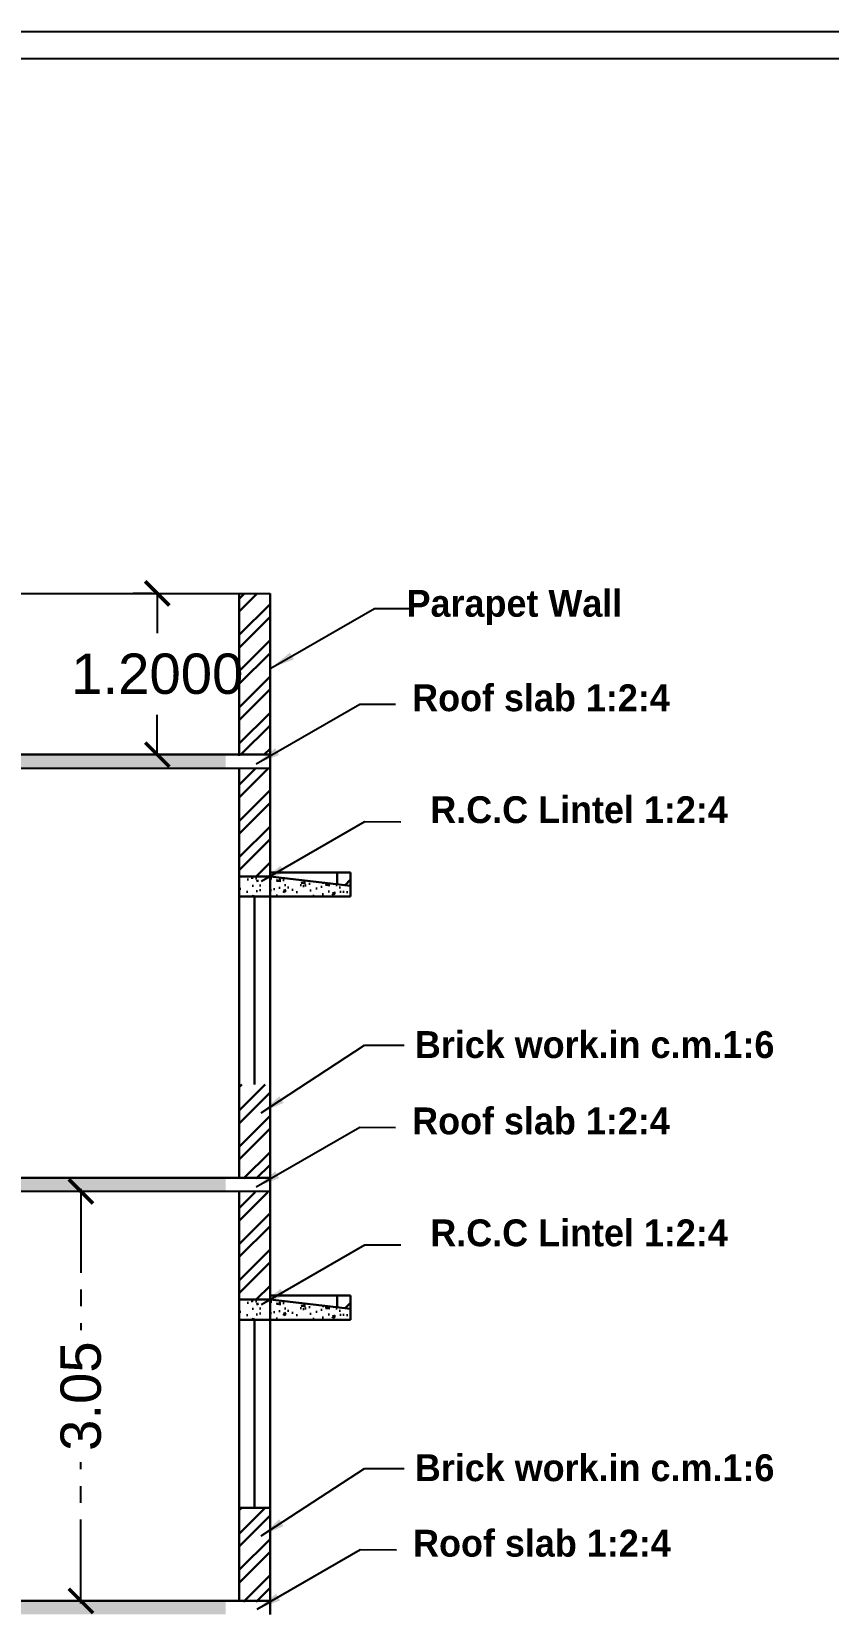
# Model space of a CAD drawing. Header units: metres. Extents: x 5231 to 10794, y 2038 to 4100.
# Drawn here: x 5265.21 to 5271.13, y 2117.15 to 2128.93 of the extents above; entities that cross this region are included whole.
import ezdxf

# ---------------------------------------------------------------- set-up
doc = ezdxf.new("R2010")
doc.units = ezdxf.units.M
doc.linetypes.add('HIDDEN', pattern=[0.375, 0.25, -0.125])
doc.linetypes.add('PHANTOM2', pattern=[1.25, 0.625, -0.125, 0.125, -0.125, 0.125, -0.125])
doc.layers.add('BLK_1_FLR_1_KITCHEN', color=163, linetype='Continuous', lineweight=0)
doc.layers.add('BLK_1_PARAPET_HT', color=233, linetype='Continuous')
doc.styles.add('S.M.S .HEADING', font='arial.ttf')
doc.styles.add('SMS1', font='arial.ttf', dxfattribs={"height": 0.3})
doc.styles.get("Standard").update_dxf_attribs({"font": 'arial.ttf'})
doc.dimstyles.get("Standard").update_dxf_attribs({"dimtxt": 0.18, "dimasz": 0.18, "dimexe": 0.18, "dimexo": 0.0625, "dimgap": 0.09, "dimtad": 0, "dimtih": 1, "dimtoh": 1, "dimdec": 4, "dimzin": 0, "dimdsep": 46, "dimtxsty": 'Standard', "dimcen": 0.09, "dimsd1": 1, "dimsd2": 1, "dimadec": 0, "dimazin": 0, "dimtfac": 1, "dimtdec": 4, "dimtofl": 0, "dimtmove": 0, "dimatfit": 3, "dimfxl": 0, "dimtolj": 1, "dimtzin": 0, "dimarcsym": 0})
doc.dimstyles.new('STANDARD$0', dxfattribs={"dimtxt": 0.25, "dimasz": 0.18, "dimexe": 0.15, "dimexo": 0.15, "dimgap": 0.1, "dimtad": 0, "dimzin": 0, "dimdsep": 46, "dimtxsty": 'Standard', "dimblk": 'OBLIQUE', "dimcen": 0.0625, "dimdle": 0.02, "dimadec": 0, "dimazin": 0, "dimtfac": 1, "dimtix": 1, "dimtofl": 0, "dimtmove": 2, "dimatfit": 3, "dimldrblk": 'OBLIQUE', "dimfxl": 0, "dimtolj": 1, "dimtzin": 0, "dimarcsym": 0})
pattern_1 = [(45, (-2096.89907, 2140.89315), (-0.134703842, 0.134703842), []), (45, (-2096.89907, 2140.9884), (-0.134703842, 0.134703842), [])]
pattern_2 = [(45, (-2096.89907, 2144.04315), (-0.134703842, 0.134703842), []), (45, (-2096.89907, 2144.1384), (-0.134703842, 0.134703842), [])]

# ---------------------------------------------------------------- blocks, each defined once
blk = doc.blocks.new('_ArchTick')
at = {"color": 0, "linetype": 'ByBlock', "const_width": 0.15}
blk.add_lwpolyline([(-0.5, -0.5), (0.5, 0.5)], dxfattribs=at)
blk = doc.blocks.new('*D76')
at = {"color": 0}
for p, q in [((5257.765, 2117.147), (5257.305, 2117.147)), ((5257.765, 2114.097), (5257.305, 2114.097))]:
    blk.add_line(p, q, dxfattribs=at)
at = {"color": 0, "lineweight": -2}
for p, q in [((5257.535, 2117.167), (5257.535, 2116.112)), ((5257.535, 2114.077), (5257.535, 2115.131))]:
    blk.add_line(p, q, dxfattribs=at)
at = {"layer": 'Defpoints', "color": 0}
for p in [(5265.505, 2117.147), (5257.535, 2114.097), (5268.215, 2114.097)]:
    blk.add_point(p, dxfattribs=at)
at = {"color": 0, "lineweight": -2, "xscale": 0.18, "yscale": 0.18, "zscale": 0.18}
for p, rotation in [((5257.535, 2117.147), 90), ((5257.535, 2114.097), 270)]:
    blk.add_blockref('_ArchTick', p, dxfattribs=dict(at, rotation=rotation))
at = {"color": 0, "lineweight": 30, "insert": (5257.535, 2115.622), "char_height": 0.3, "attachment_point": 5, "rotation": 90}
blk.add_mtext('\\A1;3.05', dxfattribs=at)
blk = doc.blocks.new('*D106')
at = {"layer": 'BLK_1_PARAPET_HT', "color": 0, "lineweight": -2}
for p, q in [((5266.102, 2124.747), (5265.96, 2124.747)), ((5266.14, 2124.747), (5266.14, 2124.45)), ((5266.14, 2123.547), (5266.14, 2123.844)), ((5266.102, 2123.547), (5265.96, 2123.547))]:
    blk.add_line(p, q, dxfattribs=at)
at = {"layer": 'Defpoints', "color": 0}
for p in [(5266.14, 2124.747), (5266.302, 2124.747), (5266.302, 2123.547)]:
    blk.add_point(p, dxfattribs=at)
at = {"layer": 'BLK_1_PARAPET_HT', "color": 0, "lineweight": -2, "xscale": 0.18, "yscale": 0.18, "zscale": 0.18}
for p, rotation in [((5266.14, 2124.747), 90), ((5266.14, 2123.547), 270)]:
    blk.add_blockref('_ArchTick', p, dxfattribs=dict(at, rotation=rotation))
at = {"layer": 'BLK_1_PARAPET_HT', "color": 0, "lineweight": 30, "insert": (5266.14, 2124.147), "char_height": 0.3, "attachment_point": 5, "style": 'S.M.S .HEADING'}
blk.add_mtext('\\A1;1.2000', dxfattribs=at)
blk = doc.blocks.new('*D117')
at = {"layer": 'BLK_1_FLR_1_KITCHEN', "color": 0, "linetype": 'HIDDEN'}
for p, q in [((5265.572, 2120.295), (5265.372, 2120.295)), ((5265.572, 2117.247), (5265.372, 2117.247))]:
    blk.add_line(p, q, dxfattribs=at)
at = {"layer": 'BLK_1_FLR_1_KITCHEN', "color": 0, "linetype": 'PHANTOM2', "lineweight": -2}
for p, q in [((5265.572, 2120.315), (5265.572, 2119.262)), ((5265.572, 2117.227), (5265.572, 2118.28))]:
    blk.add_line(p, q, dxfattribs=at)
at = {"layer": 'Defpoints', "color": 0}
for p in [(5265.612, 2120.295), (5265.572, 2117.247), (5265.612, 2117.247)]:
    blk.add_point(p, dxfattribs=at)
at = {"layer": 'BLK_1_FLR_1_KITCHEN', "color": 0, "lineweight": -2, "xscale": 0.18, "yscale": 0.18, "zscale": 0.18}
for p, rotation in [((5265.572, 2120.295), 90), ((5265.572, 2117.247), 270)]:
    blk.add_blockref('_ArchTick', p, dxfattribs=dict(at, rotation=rotation))
at = {"layer": 'BLK_1_FLR_1_KITCHEN', "color": 0, "lineweight": 30, "insert": (5265.572, 2118.771), "char_height": 0.3, "attachment_point": 5, "rotation": 90}
blk.add_mtext('\\A1;3.05', dxfattribs=at)

msp = doc.modelspace()

# ---------------------------------------------------------------- hatches: boundary and pattern name
at = {"lineweight": 30}
h = msp.add_hatch(dxfattribs=at)
h.set_pattern_fill('STEEL', color=256, scale=0.06, style=0)
h.set_pattern_definition([(45, (-4182.18577, 2050.52537), (-0.134703842, 0.134703842), []), (45, (-4182.18577, 2050.62062), (-0.134703842, 0.134703842), [])])
h.paths.add_polyline_path([(5266.97885, 2124.74659), (5266.74885, 2124.74659), (5266.74885, 2123.54683), (5266.97885, 2123.54683)])
at = {"linetype": 'Continuous', "lineweight": 30}
h = msp.add_hatch(dxfattribs=at)
h.set_pattern_fill('AR-CONC', color=256, scale=0.001)
h.set_pattern_definition([(50, (5267.47154, 2123.53264), (0.1821847, -0.015939), [0.01905, -0.20955]), (355, (5267.47154, 2123.53264), (-0.0352434, 0.191057), [0.01524, -0.1676406]), (100.4514, (5267.48673, 2123.53131), (0.1469412, 0.1751178), [0.01619, -0.1780902]), (46.1842, (5267.47154, 2123.58344), (0.271079, -0.0420423), [0.028575, -0.314325]), (96.6356, (5267.49413, 2123.57994), (0.237404, 0.247426), [0.024285, -0.267136]), (351.184, (5267.47154, 2123.58344), (0.237404, 0.247426), [0.02286, -0.25146]), (21, (5267.49694, 2123.57074), (0.1516144, -0.1022652), [0.01905, -0.20955]), (326, (5267.49694, 2123.57074), (0.061802, 0.184188), [0.01524, -0.16764]), (71.4514, (5267.50958, 2123.56222), (0.2134164, 0.0819228), [0.01619, -0.17809]), (37.5, (5267.471544, 2123.53264), (0.0030886, 0.08455504), [0, -0.165608, 0, -0.17018, 0, -0.168275]), (7.5, (5267.47154, 2123.53264), (0.0668197, 0.1001806), [0, -0.097028, 0, -0.161798, 0, -0.064135]), (327.5, (5267.4149, 2123.53264), (0.1355906, -0.00572874), [0, -0.0635, 0, -0.19812, 0, -0.26289]), (317.5, (5267.3895, 2123.53264), (0.1481292, 0.0254265), [0, -0.08255, 0, -0.131572, 0, -0.18669])])
h.paths.add_polyline_path([(5259.25885, 2123.45262), (5258.25885, 2123.45262), (5266.64885, 2123.44374), (5266.64885, 2123.54683), (5259.25885, 2123.52564)])
h = msp.add_hatch(dxfattribs=at)
h.set_pattern_fill('STEEL', color=256, scale=0.06, style=0)
h.set_pattern_definition(pattern_2)
h.paths.add_polyline_path([(5266.74885, 2122.64033), (5266.86385, 2122.64033), (5266.97885, 2122.64033), (5266.97885, 2123.44033), (5266.74885, 2123.44033)])
h = msp.add_hatch(dxfattribs=at)
h.set_pattern_fill('AR-CONC', color=256, scale=0.001, style=0)
h.set_pattern_definition([(50, (-1879.44621, 2155.94273), (0.182184669, -0.0159390855), [0.01905, -0.20955]), (355, (-1879.44621, 2155.94273), (-0.035242826, 0.191056643), [0.01524, -0.16764]), (100.451, (-1879.43103, 2155.9414), (0.1469425017, 0.175116688), [0.01619, -0.17809]), (46.1842, (-1879.44621, 2155.99353), (0.271079041, -0.042042328), [0.028575, -0.314325]), (96.6356, (-1879.42362, 2155.99002), (0.237404234, 0.247425556), [0.024285, -0.267135]), (351.184, (-1879.4462, 2155.99353), (0.237404606, 0.247425118), [0.02286, -0.25146]), (21, (-1879.42081, 2155.98083), (0.1516148798, -0.1022655185), [0.01905, -0.20955]), (326, (-1879.42081, 2155.98083), (0.0618020283, 0.184187966), [0.01524, -0.16764]), (71.4514, (-1879.40818, 2155.9723), (0.2134164908, 0.0819228577), [0.01619, -0.17809]), (37.5, (-1879.44621, 2155.942726), (0.00308860325, 0.0845550389), [0, -0.165608, 0, -0.17018, 0, -0.168275]), (7.5, (-1879.44621, 2155.94273), (0.0668196625, 0.1001805748), [0, -0.097028, 0, -0.161798, 0, -0.064135]), (327.5, (-1879.502855, 2155.942726), (0.13559059517, -0.005728744), [0, -0.0635, 0, -0.19812, 0, -0.26289]), (317.5, (-1879.52825, 2155.94273), (0.1481291814, 0.025426491), [0, -0.08255, 0, -0.131572, 0, -0.18669])])
h.paths.add_polyline_path([(5266.97885, 2122.64033), (5266.74885, 2122.64033), (5266.74885, 2122.49033), (5266.97885, 2122.49033)])
h = msp.add_hatch(dxfattribs=at)
h.set_pattern_fill('AR-CONC', color=256, scale=0.001, style=0)
h.set_pattern_definition([(50, (-2713.54794, 2770.25314), (0.182184669, -0.0159390855), [0.01905, -0.20955]), (355, (-2713.54794, 2770.25314), (-0.0352434214, 0.1910568452), [0.01524, -0.167640584]), (100.4514447, (-2713.53276, 2770.25181), (0.146941247, 0.175117752), [0.016190009, -0.1780902446]), (46.1842, (-2713.54794, 2770.30394), (0.271079041, -0.042042328), [0.028575, -0.314325]), (96.6355576, (-2713.52535, 2770.30044), (0.237404134, 0.247426125), [0.024285023, -0.267135608]), (351.184151, (-2713.54794, 2770.30394), (0.237404134, 0.247426125), [0.022859967, -0.251459732]), (21, (-2713.52254, 2770.29124), (0.1516143913, -0.1022651982), [0.01905, -0.20955]), (326, (-2713.52254, 2770.29124), (0.0618020283, 0.184187966), [0.01524, -0.16764]), (71.451445, (-2713.5099, 2770.28272), (0.2134164193, 0.081922769), [0.016190009, -0.1780899376]), (37.5, (-2713.54794, 2770.25314), (0.00308860325, 0.08455503887), [0, -0.165608, 0, -0.17018, 0, -0.168275]), (7.5, (-2713.54794, 2770.25314), (0.0668196625, 0.1001805748), [0, -0.097028, 0, -0.161798, 0, -0.064135]), (327.5, (-2713.60458, 2770.25314), (0.13559059517, -0.005728744), [0, -0.0635, 0, -0.19812, 0, -0.26289]), (317.5, (-2713.62998, 2770.25314), (0.1481291814, 0.025426491), [0, -0.08255, 0, -0.131572, 0, -0.18669])])
h.paths.add_polyline_path([(5267.57885, 2122.49033), (5267.57885, 2122.57033), (5266.97885, 2122.64032), (5266.97885, 2122.49033)])
h = msp.add_hatch(dxfattribs=at)
h.set_pattern_fill('STEEL', color=256, scale=0.06, style=0)
h.set_pattern_definition([(45, (-2713.54794, 2770.25314), (-0.134703842, 0.134703842), []), (45, (-2713.54794, 2770.3484), (-0.134703842, 0.134703842), [])])
h.paths.add_polyline_path([(5267.57885, 2122.67033), (5267.47885, 2122.67033), (5267.47885, 2122.58199), (5267.57885, 2122.57033)])
h = msp.add_hatch(dxfattribs=at)
h.set_pattern_fill('STEEL', color=256, scale=0.06, style=0)
h.set_pattern_definition(pattern_2)
h.paths.add_polyline_path([(5266.97885, 2121.09033), (5266.74885, 2121.09033), (5266.74885, 2120.39033), (5266.97885, 2120.39033)])
h = msp.add_hatch(dxfattribs=at)
h.set_pattern_fill('AR-CONC', color=256, scale=0.001)
h.set_pattern_definition([(50, (5267.47154, 2120.38264), (0.1821847, -0.015939), [0.01905, -0.20955]), (355, (5267.47154, 2120.38264), (-0.0352434, 0.191057), [0.01524, -0.1676406]), (100.4514, (5267.48673, 2120.38131), (0.1469412, 0.1751178), [0.01619, -0.1780902]), (46.1842, (5267.47154, 2120.43344), (0.271079, -0.0420423), [0.028575, -0.314325]), (96.6356, (5267.49413, 2120.42994), (0.237404, 0.247426), [0.024285, -0.267136]), (351.184, (5267.47154, 2120.43344), (0.237404, 0.247426), [0.02286, -0.25146]), (21, (5267.49694, 2120.42074), (0.1516144, -0.1022652), [0.01905, -0.20955]), (326, (5267.49694, 2120.42074), (0.061802, 0.184188), [0.01524, -0.16764]), (71.4514, (5267.50958, 2120.41222), (0.2134164, 0.0819228), [0.01619, -0.17809]), (37.5, (5267.471544, 2120.38264), (0.0030886, 0.08455504), [0, -0.165608, 0, -0.17018, 0, -0.168275]), (7.5, (5267.47154, 2120.38264), (0.0668197, 0.1001806), [0, -0.097028, 0, -0.161798, 0, -0.064135]), (327.5, (5267.4149, 2120.38264), (0.1355906, -0.00572874), [0, -0.0635, 0, -0.19812, 0, -0.26289]), (317.5, (5267.3895, 2120.38264), (0.1481292, 0.0254265), [0, -0.08255, 0, -0.131572, 0, -0.18669])])
h.paths.add_polyline_path([(5259.25885, 2120.30262), (5258.25885, 2120.30262), (5266.64885, 2120.29374), (5266.64885, 2120.39683), (5259.25885, 2120.37564)])
h = msp.add_hatch(dxfattribs=at)
h.set_pattern_fill('STEEL', color=256, scale=0.06, style=0)
h.set_pattern_definition(pattern_1)
h.paths.add_polyline_path([(5266.74885, 2119.49033), (5266.86385, 2119.49033), (5266.97885, 2119.49033), (5266.97885, 2120.29033), (5266.74885, 2120.29033)])
h = msp.add_hatch(dxfattribs=at)
h.set_pattern_fill('AR-CONC', color=256, scale=0.001, style=0)
h.set_pattern_definition([(50, (-1879.44621, 2152.79273), (0.182184669, -0.0159390855), [0.01905, -0.20955]), (355, (-1879.44621, 2152.79273), (-0.035242826, 0.191056643), [0.01524, -0.16764]), (100.451, (-1879.43103, 2152.7914), (0.1469425017, 0.175116688), [0.01619, -0.17809]), (46.1842, (-1879.44621, 2152.84353), (0.271079041, -0.042042328), [0.028575, -0.314325]), (96.6356, (-1879.42362, 2152.84002), (0.237404234, 0.247425556), [0.024285, -0.267135]), (351.184, (-1879.4462, 2152.84353), (0.237404606, 0.247425118), [0.02286, -0.25146]), (21, (-1879.42081, 2152.83083), (0.1516148798, -0.1022655185), [0.01905, -0.20955]), (326, (-1879.42081, 2152.83083), (0.0618020283, 0.184187966), [0.01524, -0.16764]), (71.4514, (-1879.40818, 2152.8223), (0.2134164908, 0.0819228577), [0.01619, -0.17809]), (37.5, (-1879.44621, 2152.792726), (0.00308860325, 0.0845550389), [0, -0.165608, 0, -0.17018, 0, -0.168275]), (7.5, (-1879.44621, 2152.79273), (0.0668196625, 0.1001805748), [0, -0.097028, 0, -0.161798, 0, -0.064135]), (327.5, (-1879.502855, 2152.792726), (0.13559059517, -0.005728744), [0, -0.0635, 0, -0.19812, 0, -0.26289]), (317.5, (-1879.52825, 2152.79273), (0.1481291814, 0.025426491), [0, -0.08255, 0, -0.131572, 0, -0.18669])])
h.paths.add_polyline_path([(5266.97885, 2119.49033), (5266.74885, 2119.49033), (5266.74885, 2119.34033), (5266.97885, 2119.34033)])
h = msp.add_hatch(dxfattribs=at)
h.set_pattern_fill('AR-CONC', color=256, scale=0.001, style=0)
h.set_pattern_definition([(50, (-2713.54794, 2767.10314), (0.182184669, -0.0159390855), [0.01905, -0.20955]), (355, (-2713.54794, 2767.10314), (-0.0352434214, 0.1910568452), [0.01524, -0.167640584]), (100.4514447, (-2713.53276, 2767.10181), (0.146941247, 0.175117752), [0.016190009, -0.1780902446]), (46.1842, (-2713.54794, 2767.15394), (0.271079041, -0.042042328), [0.028575, -0.314325]), (96.6355576, (-2713.52535, 2767.15044), (0.237404134, 0.247426125), [0.024285023, -0.267135608]), (351.184151, (-2713.54794, 2767.15394), (0.237404134, 0.247426125), [0.022859967, -0.251459732]), (21, (-2713.52254, 2767.14124), (0.1516143913, -0.1022651982), [0.01905, -0.20955]), (326, (-2713.52254, 2767.14124), (0.0618020283, 0.184187966), [0.01524, -0.16764]), (71.451445, (-2713.5099, 2767.13272), (0.2134164193, 0.081922769), [0.016190009, -0.1780899376]), (37.5, (-2713.54794, 2767.10314), (0.00308860325, 0.08455503887), [0, -0.165608, 0, -0.17018, 0, -0.168275]), (7.5, (-2713.54794, 2767.10314), (0.0668196625, 0.1001805748), [0, -0.097028, 0, -0.161798, 0, -0.064135]), (327.5, (-2713.60458, 2767.10314), (0.13559059517, -0.005728744), [0, -0.0635, 0, -0.19812, 0, -0.26289]), (317.5, (-2713.62998, 2767.10314), (0.1481291814, 0.025426491), [0, -0.08255, 0, -0.131572, 0, -0.18669])])
h.paths.add_polyline_path([(5267.57885, 2119.34033), (5267.57885, 2119.42033), (5266.97885, 2119.49032), (5266.97885, 2119.34033)])
h = msp.add_hatch(dxfattribs=at)
h.set_pattern_fill('STEEL', color=256, scale=0.06, style=0)
h.set_pattern_definition([(45, (-2713.54794, 2767.10314), (-0.134703842, 0.134703842), []), (45, (-2713.54794, 2767.1984), (-0.134703842, 0.134703842), [])])
h.paths.add_polyline_path([(5267.57885, 2119.52033), (5267.47885, 2119.52033), (5267.47885, 2119.43199), (5267.57885, 2119.42033)])
h = msp.add_hatch(dxfattribs=at)
h.set_pattern_fill('STEEL', color=256, scale=0.06, style=0)
h.set_pattern_definition(pattern_1)
h.paths.add_polyline_path([(5266.97885, 2117.94033), (5266.74885, 2117.94033), (5266.74885, 2117.24033), (5266.97885, 2117.24033)])
h = msp.add_hatch(dxfattribs=at)
h.set_pattern_fill('AR-CONC', color=256, scale=0.001)
h.set_pattern_definition([(50, (5267.47154, 2117.22614), (0.1821847, -0.015939), [0.01905, -0.20955]), (355, (5267.47154, 2117.22614), (-0.0352434, 0.191057), [0.01524, -0.1676406]), (100.4514, (5267.48673, 2117.22481), (0.1469412, 0.1751178), [0.01619, -0.1780902]), (46.1842, (5267.47154, 2117.27694), (0.271079, -0.0420423), [0.028575, -0.314325]), (96.6356, (5267.49413, 2117.27343), (0.237404, 0.247426), [0.024285, -0.267136]), (351.184, (5267.47154, 2117.27694), (0.237404, 0.247426), [0.02286, -0.25146]), (21, (5267.49694, 2117.26424), (0.1516144, -0.1022652), [0.01905, -0.20955]), (326, (5267.49694, 2117.26424), (0.061802, 0.184188), [0.01524, -0.16764]), (71.4514, (5267.50958, 2117.25572), (0.2134164, 0.0819228), [0.01619, -0.17809]), (37.5, (5267.471544, 2117.22614), (0.0030886, 0.08455504), [0, -0.165608, 0, -0.17018, 0, -0.168275]), (7.5, (5267.47154, 2117.22614), (0.0668197, 0.1001806), [0, -0.097028, 0, -0.161798, 0, -0.064135]), (327.5, (5267.4149, 2117.22614), (0.1355906, -0.00572874), [0, -0.0635, 0, -0.19812, 0, -0.26289]), (317.5, (5267.3895, 2117.22614), (0.1481292, 0.0254265), [0, -0.08255, 0, -0.131572, 0, -0.18669])])
h.paths.add_polyline_path([(5266.64885, 2117.14683), (5266.64885, 2117.24683), (5259.25885, 2117.24683), (5259.25885, 2117.14683)])

# ---------------------------------------------------------------- linework, layer by layer
msp.add_line((5263.90885, 2124.74659), (5266.97885, 2124.74659))
at = {"lineweight": 30}
for p, q in [((5266.74885, 2124.74659), (5266.74885, 2123.54683)), ((5266.74885, 2124.74659), (5266.74885, 2123.54683)), ((5266.74885, 2124.74659), (5266.74885, 2123.53773)), ((5266.74885, 2124.74659), (5266.74885, 2123.53773)), ((5266.97885, 2124.74659), (5266.97885, 2123.54683)), ((5266.97885, 2124.74659), (5266.97885, 2123.53773)), ((5266.97885, 2123.54033), (5266.97885, 2124.14033)), ((5259.25885, 2123.54683), (5266.97885, 2123.54683)), ((5266.41885, 2123.54683), (5262.01885, 2123.54683)), ((5259.25886, 2123.45262), (5266.97885, 2123.44334)), ((5266.74885, 2122.59683), (5266.74885, 2120.39683)), ((5266.97885, 2122.59683), (5266.97885, 2120.39683)), ((5266.74885, 2121.69683), (5266.74885, 2120.39683)), ((5266.97885, 2120.39033), (5266.97885, 2120.99033)), ((5259.25885, 2120.39683), (5266.97885, 2120.39683)), ((5266.41885, 2120.39683), (5262.01885, 2120.39683)), ((5259.25886, 2120.30262), (5266.97885, 2120.29334)), ((5266.97885, 2117.94033), (5266.74885, 2117.94033))]:
    msp.add_line(p, q, dxfattribs=at)
at = {"linetype": 'Continuous', "lineweight": 30}
for p, q in [((5266.97885, 2120.29683), (5266.97885, 2124.74659)), ((5266.97885, 2120.38123), (5266.97885, 2124.74659)), ((5266.74885, 2120.39033), (5266.74885, 2123.44033)), ((5266.97885, 2122.64033), (5266.74885, 2122.64033)), ((5267.57885, 2122.57033), (5266.97882, 2122.64033)), ((5267.47885, 2122.67033), (5266.97885, 2122.67033)), ((5267.57885, 2122.67033), (5267.47885, 2122.67033)), ((5267.47885, 2122.67033), (5267.47885, 2122.58199)), ((5267.57885, 2122.57033), (5267.57885, 2122.67033)), ((5266.97885, 2122.49033), (5266.74885, 2122.49033)), ((5266.86385, 2121.09033), (5266.86385, 2122.49033)), ((5266.97885, 2122.49033), (5267.57885, 2122.49033)), ((5267.57885, 2122.49033), (5267.57885, 2122.57033)), ((5266.97885, 2117.14683), (5266.97885, 2121.69683)), ((5266.74885, 2117.24033), (5266.74885, 2120.29033)), ((5266.97885, 2119.49033), (5266.74885, 2119.49033)), ((5267.57885, 2119.42033), (5266.97882, 2119.49033)), ((5267.47885, 2119.52033), (5266.97885, 2119.52033)), ((5267.57885, 2119.52033), (5267.47885, 2119.52033)), ((5267.47885, 2119.52033), (5267.47885, 2119.43199)), ((5267.57885, 2119.42033), (5267.57885, 2119.52033)), ((5266.97885, 2119.34033), (5266.74885, 2119.34033)), ((5266.86385, 2117.94033), (5266.86385, 2119.34033)), ((5266.97885, 2119.34033), (5267.57885, 2119.34033)), ((5267.57885, 2119.34033), (5267.57885, 2119.42033)), ((5259.48885, 2117.24683), (5266.97885, 2117.24683))]:
    msp.add_line(p, q, dxfattribs=at)
at = {"color": 7}
for points in [[(5230.66183, 2128.92859), (5351.90486, 2128.92859), (5351.90486, 2037.86864), (5230.66183, 2037.86864)], [(5230.86183, 2128.72859), (5351.70486, 2128.72859), (5351.70486, 2038.06864), (5230.86183, 2038.06864)]]:
    msp.add_lwpolyline(points, close=True, dxfattribs=at)
at = {"lineweight": 30}
for points in [[(5259.25885, 2123.45262), (5266.97885, 2123.44334)], [(5259.25885, 2120.30262), (5266.97885, 2120.29334)]]:
    msp.add_lwpolyline(points, dxfattribs=at)
at = {"linetype": 'Continuous', "lineweight": 30}
msp.add_lwpolyline([(5266.97885, 2117.24683), (5259.48885, 2117.24683)], dxfattribs=at)

# ---------------------------------------------------------------- texts
at = {"linetype": 'Continuous', "lineweight": 30, "char_height": 0.2, "attachment_point": 1, "style": 'SMS1'}
for s, insert, width in [('{\\fTw Cen MT|b1|i0|c0|p34;Parapet Wall}', (5267.99496, 2124.77304), 2.0106), ('{\\fTw Cen MT|b1|i0|c0|p34;Roof slab 1:2:4}', (5268.03673, 2124.06988), 2.0106), ('{\\fTw Cen MT|b1|i0|c0|p34;R.C.C Lintel 1:2:4 }', (5268.17161, 2123.23676), 2.7352333), ('{\\fTw Cen MT|b1|i0|c0|p34;Brick work.in c.m.1:6}', (5268.05648, 2121.48827), 3.5434), ('{\\fTw Cen MT|b1|i0|c0|p34;Roof slab 1:2:4}', (5268.03673, 2120.91988), 2.0106), ('{\\fTw Cen MT|b1|i0|c0|p34;R.C.C Lintel 1:2:4 }', (5268.17161, 2120.08676), 2.7352333), ('{\\fTw Cen MT|b1|i0|c0|p34;Brick work.in c.m.1:6}', (5268.05648, 2118.33827), 3.5434), ('{\\fTw Cen MT|b1|i0|c0|p34;Roof slab 1:2:4}', (5268.0435, 2117.77639), 2.0106)]:
    msp.add_mtext(s, dxfattribs=dict(at, insert=insert, width=width))

# ---------------------------------------------------------------- dimensions: what is measured, and where the dimension line sits
at = {"lineweight": 30}
dim = msp.add_linear_dim(base=(5257.53529, 2114.09683), p1=(5265.505, 2117.14683), p2=(5268.21514, 2114.09683), angle=90, dimstyle='STANDARD$0', override={"dimtxt": 0.3, "dimexe": 0.23, "dimexo": 0.23, "dimblk": 'ArchTick', "dimldrblk": 'ArchTick', "dimfxl": 0.23, "dimlwe": 65535}, dxfattribs=at)
dim.commit()
dim.dimension.update_dxf_attribs({"geometry": '*D76', "text_midpoint": (5257.53529, 2115.62183), "dimtype": 160})
at = {"layer": 'BLK_1_FLR_1_KITCHEN', "color": 1, "lineweight": 30}
dim = msp.add_linear_dim(base=(5265.57234, 2117.24683), p1=(5265.61233, 2120.29498), p2=(5265.61233, 2117.24683), angle=90, dimstyle='STANDARD$0', override={"dimtxt": 0.3, "dimexe": 0.2, "dimexo": 0.2, "dimblk": 'ArchTick', "dimldrblk": 'ArchTick', "dimfxl": 0.18, "dimlwe": 65535, "dimarcsym": 2}, dxfattribs=at)
dim.commit()
dim.dimension.update_dxf_attribs({"geometry": '*D117', "text_midpoint": (5265.57234, 2118.77091)})
at = {"layer": 'BLK_1_PARAPET_HT', "color": 233, "lineweight": 30}
dim = msp.add_linear_dim(base=(5266.13954, 2124.74683), p1=(5266.30183, 2123.54683), p2=(5266.30183, 2124.74683), angle=90, dimstyle='STANDARD$0', override={"dimtxt": 0.3, "dimexe": 0.18, "dimexo": 0.2, "dimgap": 0.15, "dimtih": 1, "dimtoh": 1, "dimdec": 4, "dimtxsty": 'S.M.S .HEADING', "dimblk": 'ArchTick', "dimcen": 0.09, "dimdle": 0, "dimsd1": 0, "dimsd2": 0, "dimtdec": 4, "dimtix": 0, "dimtmove": 0, "dimldrblk": 'ArchTick', "dimfxl": 0.18, "dimfxlon": 0}, dxfattribs=at)
dim.commit()
dim.dimension.update_dxf_attribs({"geometry": '*D106', "text_midpoint": (5266.13954, 2124.14683)})

# ---------------------------------------------------------------- leaders
at = {"linetype": 'Continuous', "lineweight": 30}
for points in [[(5266.98618, 2124.1911), (5267.75607, 2124.6356), (5268.02224, 2124.63377)], [(5266.87669, 2123.47875), (5267.64657, 2123.92324), (5267.91275, 2123.92141)], [(5266.9158, 2122.60394), (5267.68569, 2123.04844), (5267.95186, 2123.04661)], [(5266.91313, 2120.88059), (5267.68301, 2121.38268), (5267.97644, 2121.38268)], [(5266.87669, 2120.32875), (5267.64657, 2120.77324), (5267.91275, 2120.77141)], [(5266.9158, 2119.45394), (5267.68569, 2119.89844), (5267.95186, 2119.89661)], [(5266.91313, 2117.73059), (5267.68301, 2118.23268), (5267.97644, 2118.23268)], [(5266.88346, 2117.18525), (5267.65334, 2117.62975), (5267.91952, 2117.62792)]]:
    msp.add_leader(points, dimstyle='Standard', dxfattribs=at)

doc.saveas('drawing.dxf')
